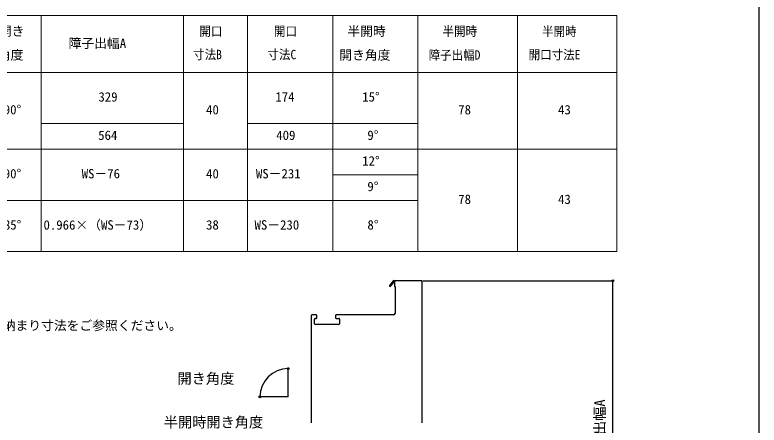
# Model space of a CAD drawing. Units: millimetres, scale not verified. Extents: x -525 to 525, y -783 to 778.
# Drawn here: x 1 to 525, y -317 to -28 of the extents above; entities that cross this region are included whole.
import ezdxf
from ezdxf.enums import TextEntityAlignment as Align

# ---------------------------------------------------------------- set-up
doc = ezdxf.new("R2010")
doc.units = ezdxf.units.MM
doc.header["$LTSCALE"] = 4
doc.layers.add('0-1_TABLE1', color=7, linetype='Continuous', lineweight=18)
for name, color, linetype in [('0-2_USER1', 3, 'Continuous'), ('0-5_YKK_12', 2, 'Continuous'), ('0-8_YKK_D', 6, 'Continuous'), ('0-9_YKK_ZWAK', 7, 'Continuous')]:
    doc.layers.add(name, color=color, linetype=linetype)
doc.styles.add('ＭＳ ゴシック', font='')
doc.styles.get('ＭＳ ゴシック').set_extended_font_data('MS Gothic')

msp = doc.modelspace()

# ---------------------------------------------------------------- linework, layer by layer
at = {"layer": '0-1_TABLE1'}
for p, q in [((20, -28.7), (20, -194.7)), ((120, -28.7), (120, -194.7)), ((165, -28.7), (165, -194.7)), ((225, -28.7), (225, -194.7)), ((285, -28.7), (285, -194.7)), ((355, -28.7), (355, -194.7)), ((425, -28.7), (425, -194.7)), ((-165, -68.7), (425, -68.7)), ((20, -104.7), (120, -104.7)), ((165, -104.7), (285, -104.7)), ((-165, -122.7), (425, -122.7)), ((225, -140.7), (285, -140.7)), ((-105, -158.7), (285, -158.7)), ((-165, -194.7), (425, -194.7))]:
    msp.add_line(p, q, dxfattribs=at)
msp.add_lwpolyline([(-165, -28.7), (355, -28.7), (425, -28.7)], dxfattribs=at)
at = {"layer": '0-5_YKK_12'}
for p, q in [((265.605, -219.055), (267.916, -216.336)), ((287.4, -215.196), (269.4, -215.196)), ((287.9, -315.195), (287.9, -215.696)), ((209.9, -239.696), (209.9, -315.195)), ((213.4, -239.196), (210.4, -239.196)), ((213.9, -241.196), (213.9, -239.696)), ((226.9, -239.696), (226.9, -241.196)), ((267.9, -239.196), (227.4, -239.196)), ((212.3, -245.396), (212.3, -242.196)), ((212.8, -241.696), (213.4, -241.696)), ((229.4, -245.896), (212.8, -245.896)), ((227.4, -241.696), (229.4, -241.696)), ((229.9, -242.196), (229.9, -245.396)), ((193.727, -296.825), (193.727, -276.825)), ((193.727, -296.825), (173.727, -296.825))]:
    msp.add_line(p, q, dxfattribs=at)
for points in [[(268.9, -215.696), (267.9, -215.119), (264.996, -218.537)], [(268.295, -216.27), (268.6, -216.447), (268.6, -219.196), (268.9, -219.196), (268.9, -238.196)]]:
    msp.add_lwpolyline(points, dxfattribs=at)
for centre, radius, start, end in [((265.3, -218.796), 0.4, 139.64297, 319.64297), ((268.078, -216.145), 0.25, 330, 229.64297), ((269.4, -215.696), 0.5, 90, 180), ((287.4, -215.696), 0.5, 0, 90), ((210.4, -239.696), 0.5, 90, 180), ((213.4, -239.696), 0.5, 0, 90), ((227.4, -239.696), 0.5, 90, 180), ((267.9, -238.196), 1, 270, 0), ((212.8, -242.196), 0.5, 90, 180), ((212.8, -245.396), 0.5, 180, 270), ((213.4, -241.196), 0.5, 270, 0), ((227.4, -241.196), 0.5, 180, 270), ((229.4, -242.196), 0.5, 0, 90), ((229.4, -245.396), 0.5, 270, 0)]:
    msp.add_arc(centre, radius, start, end, dxfattribs=at)
at = {"layer": '0-8_YKK_D'}
for p, q in [((288.5, -215.2), (423, -215.2)), ((422, -403.7), (422, -215.2))]:
    msp.add_line(p, q, dxfattribs=at)
for centre in [(422, -215.2), (193.727, -276.949), (173.851, -296.825)]:
    msp.add_circle(centre, 0.637, dxfattribs=at)
msp.add_arc((193.727, -296.825), 19.876, 90, 180, dxfattribs=at)
at = {"layer": '0-9_YKK_ZWAK'}
msp.add_lwpolyline([(-525, -782.7), (525, -782.7), (525, 747.3)], dxfattribs=at)

# ---------------------------------------------------------------- texts
at = {"layer": '0-1_TABLE1', "style": 'ＭＳ ゴシック'}
for s, p in [('開き', (-9.849, -44.959)), ('半開時', (235.313, -45.01)), ('障子出幅A', (39.216, -53.481)), ('角度', (-10.591, -61.697)), ('開き角度', (229.662, -61.748)), ('329', (60.207, -91.2)), ('174', (184.696, -91.2)), ('15°', (245.795, -91.2)), ('90°', (-6.372, -100.2)), ('40', (135.955, -100.2)), ('78', (313.327, -100.2)), ('43', (383.557, -100.2)), ('564', (60.054, -118.2)), ('409', (185.31, -118.2)), ('9°', (249.401, -118.2)), ('12°', (245.795, -136.2)), ('90°', (-6.372, -145.2)), ('WS－76', (48.42, -145.2)), ('40', (135.955, -145.2)), ('WS－231', (171.017, -145.2)), ('9°', (249.401, -154.2)), ('78', (313.327, -163.2)), ('43', (383.557, -163.2)), ('85°', (-6.321, -181.2)), ('0.966×（WS－73）', (21.574, -181.251)), ('38', (135.929, -181.2)), ('WS－230', (170.02, -181.2)), ('8°', (249.452, -181.2))]:
    msp.add_text(s, height=6.598, dxfattribs=at).set_placement(p, align=Align.BOTTOM_LEFT)
at = {"layer": '0-1_TABLE1', "style": 'ＭＳ ゴシック', "width": 0.9}
for s, p in [('開口', (131.178, -45.035)), ('開口', (183.678, -45.035)), ('半開時', (302.281, -45.035)), ('半開時', (372.281, -45.189)), ('寸法B', (126.829, -61.416)), ('寸法C', (179.099, -61.416)), ('障子出幅D', (292.501, -61.774)), ('開口寸法E', (362.847, -61.569))]:
    msp.add_text(s, height=6.598, dxfattribs=at).set_placement(p, align=Align.BOTTOM_LEFT)
at = {"layer": '0-2_USER1', "style": 'ＭＳ ゴシック'}
msp.add_text('・内装および額縁が干渉しないように納まり寸法をご参照ください。', height=6.598, dxfattribs=at).set_placement((-160.148, -251.91), align=Align.BOTTOM_LEFT)
at = {"layer": '0-8_YKK_D', "style": 'ＭＳ ゴシック'}
for s, p in [('開き角度', (115.836, -289.788)), ('半開時開き角度', (106.129, -320.515))]:
    msp.add_text(s, height=7.331, dxfattribs=at).set_placement(p, align=Align.BOTTOM_LEFT)
msp.add_text('障子出幅A', height=7.331, rotation=90, dxfattribs=at).set_placement((418.694, -343.655), align=Align.BOTTOM_LEFT)

doc.saveas('drawing.dxf')
